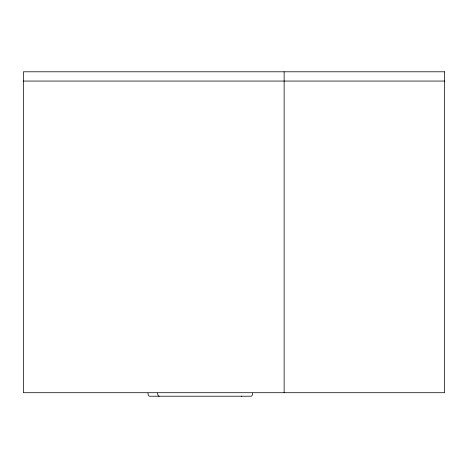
<?xml version="1.0" encoding="UTF-8"?>
<svg xmlns="http://www.w3.org/2000/svg" width="468" height="468" viewBox="0 0 468 468"><rect width="100%" height="100%" fill="white"/><g stroke="black" fill="none" stroke-linecap="round" stroke-linejoin="round"><path stroke-width="0.7" d="M23.4 81.052L444.6 81.052M284.14 71.791L284.14 392.71M159.149 396.209A3.083 1.544 -90 0 1 157.605 393.12M252.644 393.12A3.083 1.544 -90 0 1 251.105 396.209L149.526 396.209A3.083 1.544 -90 0 1 147.987 393.12M241.687 396.18A3.083 1.544 90 0 1 241.482 396.209M444.6 71.791L23.4 71.791L23.4 392.71L444.6 392.71L444.6 71.791"/></g></svg>
